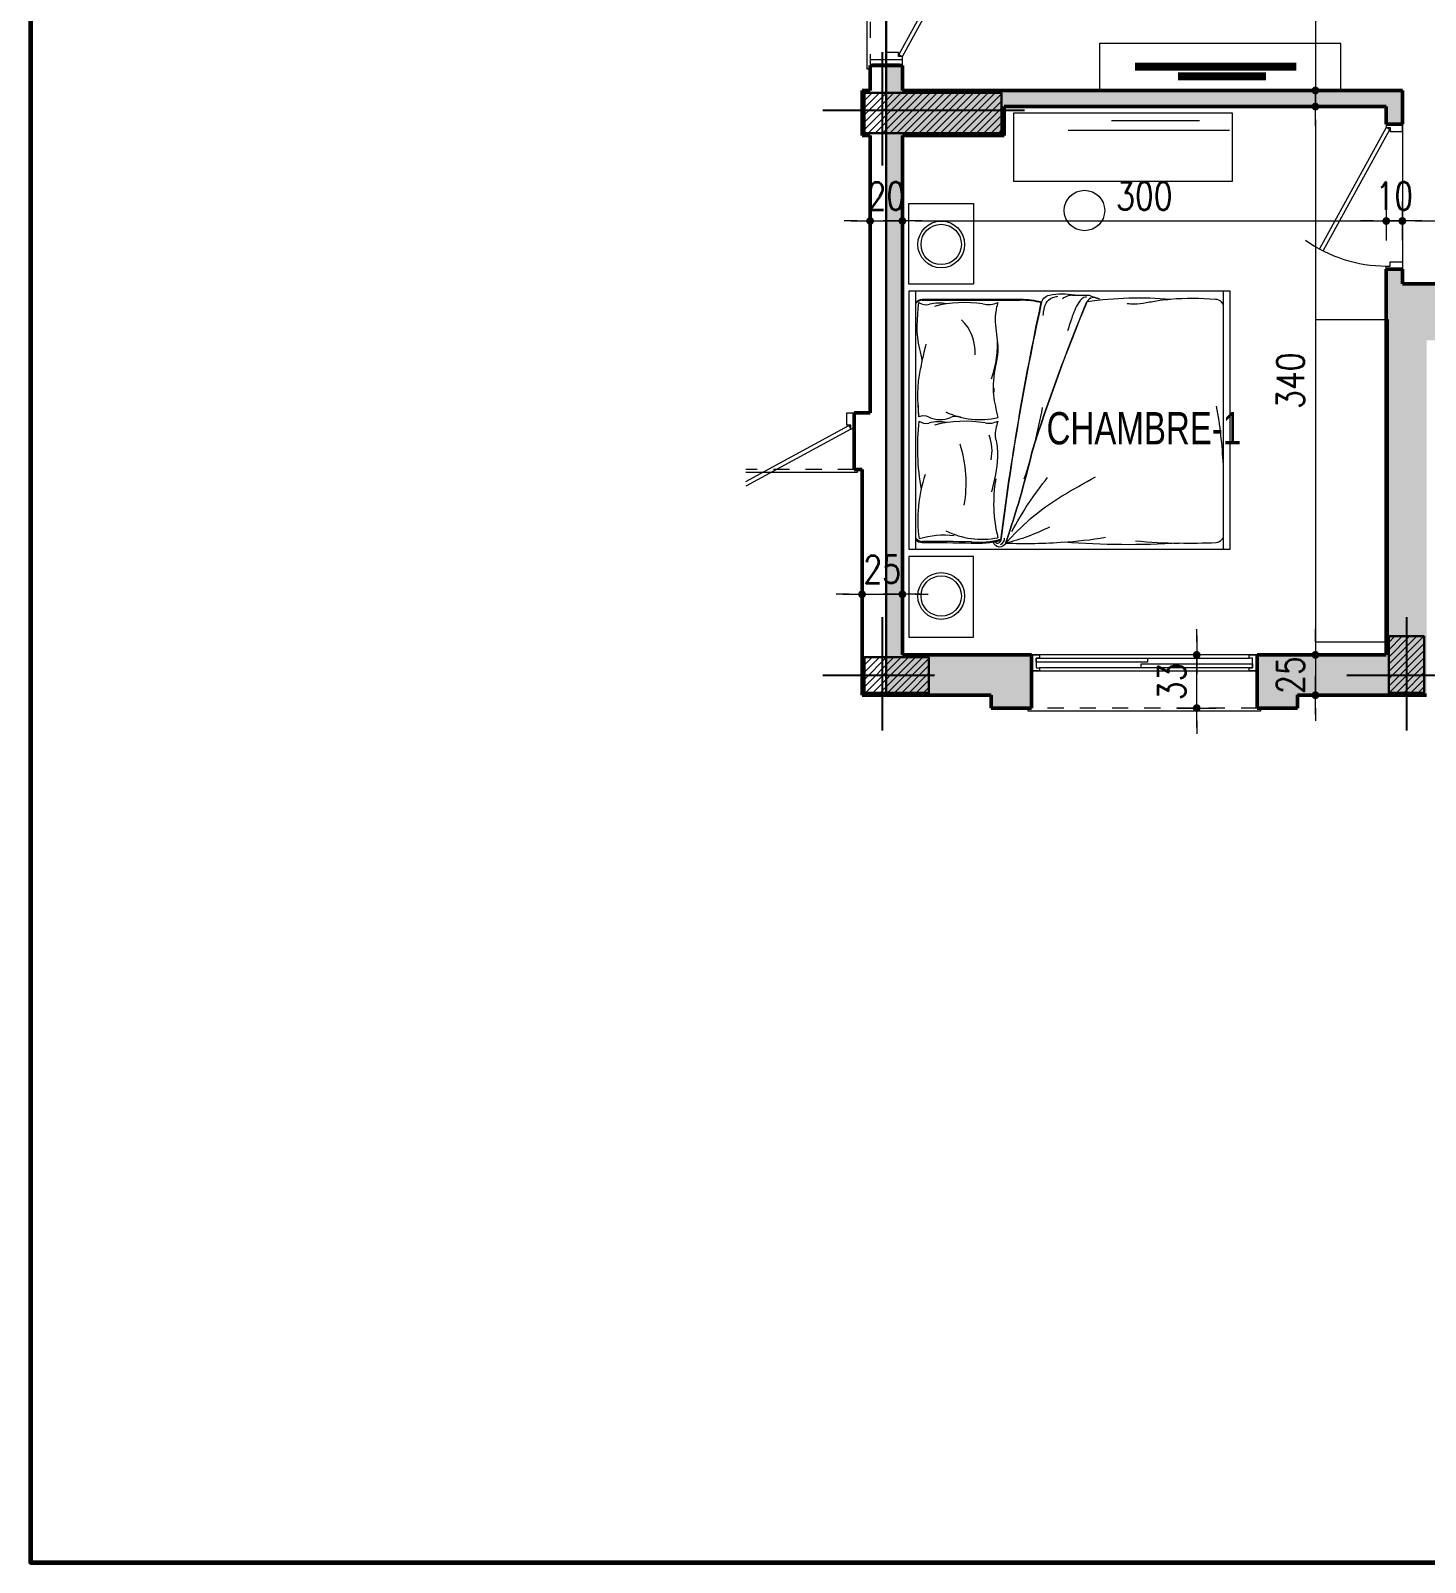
# Model space of a CAD drawing. Header units: millimetres. Extents: x 906 to 2482, y -1360 to -637.
# Drawn here: x 2030.36 to 2039.01, y -1359.73 to -1350.23 of the extents above; entities that cross this region are included whole.
import ezdxf

# ---------------------------------------------------------------- set-up
doc = ezdxf.new("R2010")
doc.units = ezdxf.units.MM
for name, pattern in [('AXES', [2, 1.25, -0.25, 0.25, -0.25]), ('CONTINU', [0]), ('HIDDEN', [0.375, 0.25, -0.125])]:
    doc.linetypes.add(name, pattern=pattern)
doc.layers.get('DEFPOINTS').update_dxf_attribs({"color": 255, "lineweight": 13})
for name, color, linetype, lineweight in [('A-signe', 7, 'Continuous', 9), ('APPUITS', 7, 'Continuous', 18), ('AXE LIMITE', 7, 'AXES', 30), ('DIM.', 4, 'Continuous', 25), ('interrompu', 7, 'HIDDEN', 15), ('MENUISERIE', 7, 'Continuous', 13), ('MUR 0.5', 7, 'Continuous', 50), ('mur-fort', 7, 'Continuous', 60), ('POTEAUX ARCH', 7, 'Continuous', 30), ('POTEAUX HACHURE', 7, 'Continuous', 15), ('TEXTE', 7, 'Continuous', 20)]:
    doc.layers.add(name, color=color, linetype=linetype, lineweight=lineweight)
doc.layers.add('AXE', color=7, linetype='AXES')
doc.layers.add('MEUBLE', color=7, linetype='Continuous', lineweight=15, true_color=0x6a4f34)
doc.layers.add('TEINTE 1', color=7, linetype='Continuous', true_color=0x210042)
doc.styles.add('atef', font='romans.shx', dxfattribs={"width": 0.8})
doc.styles.add('STYLE4', font='swisscl.ttf')
doc.dimstyles.new('COTEXT', dxfattribs={"dimscale": 0, "dimtxt": 0.17, "dimasz": 0.08, "dimexe": 0.015, "dimexo": 0.015, "dimgap": 0.07, "dimtad": 1, "dimdec": 0, "dimlfac": 100, "dimzin": 0, "dimdsep": 46, "dimtxsty": 'atef', "dimblk": 'SIG2', "dimcen": 0.15, "dimse1": 1, "dimse2": 1, "dimclrd": 256, "dimclre": 6, "dimclrt": 2, "dimadec": 0, "dimazin": 0, "dimtfac": 0.5, "dimtdec": 0, "dimtix": 1, "dimtmove": 2, "dimatfit": 1, "dimldrblk": 'SIG2', "dimfxl": 0.18, "dimtolj": 1, "dimtzin": 0, "dimlwd": 18, "dimarcsym": 0})

# ---------------------------------------------------------------- blocks, each defined once
blk = doc.blocks.new('SIG2')
at = {"layer": 'A-signe'}
for p, q in [((0, 1.5), (0, 0.5)), ((-1.5, 0), (-0.5, 0)), ((-0.5, 0), (0.5, 0)), ((0, 0.5), (0, -0.5)), ((0.5, 0), (1.5, 0)), ((0, -0.5), (0, -1.5))]:
    blk.add_line(p, q, dxfattribs=at)
at = {"layer": 'A-signe', "const_width": 0.3}
blk.add_lwpolyline([(-0.15, 0, 1), (0.15, 0, 1)], format="xyb", close=True, dxfattribs=at)
blk = doc.blocks.new('*D912')
at = {"layer": 'DEFPOINTS', "color": 0, "transparency": 16777216}
for p in [(2035.5672, -1350.8493), (2035.7672, -1350.8793), (2035.7672, -1351.4087)]:
    blk.add_point(p, dxfattribs=at)
at = {"layer": 'DIM.', "lineweight": 18, "transparency": 16777216}
for p, q in [((2035.4872, -1351.4087), (2035.4072, -1351.4087)), ((2035.5672, -1351.4087), (2035.7672, -1351.4087)), ((2035.8472, -1351.4087), (2035.9272, -1351.4087))]:
    blk.add_line(p, q, dxfattribs=at)
at = {"layer": 'DIM.', "lineweight": 18, "transparency": 16777216, "xscale": 0.08, "yscale": 0.08, "zscale": 0.08}
blk.add_blockref('SIG2', (2035.5672, -1351.4087), dxfattribs=at)
at = {"layer": 'DIM.', "lineweight": 18, "transparency": 16777216, "xscale": 0.08, "yscale": 0.08, "zscale": 0.08, "rotation": 180}
blk.add_blockref('SIG2', (2035.7672, -1351.4087), dxfattribs=at)
at = {"layer": 'DIM.', "color": 2, "transparency": 16777216, "insert": (2035.6672, -1351.2537), "char_height": 0.17, "attachment_point": 5, "style": 'atef'}
blk.add_mtext('\\A1;20', dxfattribs=at)
blk = doc.blocks.new('*D923')
at = {"layer": 'DEFPOINTS', "color": 0, "transparency": 16777216}
for p in [(2038.7672, -1350.6993), (2035.7672, -1350.8793), (2038.7672, -1351.4087)]:
    blk.add_point(p, dxfattribs=at)
at = {"layer": 'DIM.', "lineweight": 18, "transparency": 16777216}
blk.add_line((2035.8472, -1351.4087), (2038.6872, -1351.4087), dxfattribs=at)
at = {"layer": 'DIM.', "lineweight": 18, "transparency": 16777216, "xscale": 0.08, "yscale": 0.08, "zscale": 0.08, "rotation": 180}
blk.add_blockref('SIG2', (2035.7672, -1351.4087), dxfattribs=at)
at = {"layer": 'DIM.', "lineweight": 18, "transparency": 16777216, "xscale": 0.08, "yscale": 0.08, "zscale": 0.08}
blk.add_blockref('SIG2', (2038.7672, -1351.4087), dxfattribs=at)
at = {"layer": 'DIM.', "color": 2, "transparency": 16777216, "insert": (2037.2672, -1351.2537), "char_height": 0.17, "attachment_point": 5, "style": 'atef'}
blk.add_mtext('\\A1;300', dxfattribs=at)
blk = doc.blocks.new('*D913')
at = {"layer": 'DEFPOINTS', "color": 0, "transparency": 16777216}
for p in [(2038.8629, -1347.4993), (2038.3281, -1350.5993), (2038.867, -1350.5993)]:
    blk.add_point(p, dxfattribs=at)
at = {"layer": 'DIM.', "lineweight": 18, "transparency": 16777216}
blk.add_line((2038.3281, -1347.5793), (2038.3281, -1350.5193), dxfattribs=at)
at = {"layer": 'DIM.', "lineweight": 18, "transparency": 16777216, "xscale": 0.08, "yscale": 0.08, "zscale": 0.08}
for p, rotation in [((2038.3281, -1347.4993), 90), ((2038.3281, -1350.5993), 270)]:
    blk.add_blockref('SIG2', p, dxfattribs=dict(at, rotation=rotation))
at = {"layer": 'DIM.', "color": 2, "transparency": 16777216, "insert": (2038.1731, -1349.0493), "char_height": 0.17, "attachment_point": 5, "rotation": 90, "style": 'atef'}
blk.add_mtext('\\A1;310', dxfattribs=at)
blk = doc.blocks.new('*D924')
at = {"layer": 'DEFPOINTS', "color": 0, "transparency": 16777216}
for p in [(2038.7672, -1350.6993), (2038.328, -1354.0993), (2038.7672, -1354.0993)]:
    blk.add_point(p, dxfattribs=at)
at = {"layer": 'DIM.', "lineweight": 18, "transparency": 16777216}
blk.add_line((2038.328, -1350.7793), (2038.328, -1354.0193), dxfattribs=at)
at = {"layer": 'DIM.', "lineweight": 18, "transparency": 16777216, "xscale": 0.08, "yscale": 0.08, "zscale": 0.08}
for p, rotation in [((2038.328, -1350.6993), 90), ((2038.328, -1354.0993), 270)]:
    blk.add_blockref('SIG2', p, dxfattribs=dict(at, rotation=rotation))
at = {"layer": 'DIM.', "color": 2, "transparency": 16777216, "insert": (2038.173, -1352.3993), "char_height": 0.17, "attachment_point": 5, "rotation": 90, "style": 'atef'}
blk.add_mtext('\\A1;340', dxfattribs=at)
blk = doc.blocks.new('PORTE 0.90')
at = {"layer": 'MENUISERIE'}
for points in [[(-0.7859, 0.3911), (-0.0325, -0.0217), (-0.02, 0), (-0.7742, 0.4132)], [(-0.9, 0), (-0.88, 0), (-0.88, -0.025), (-0.855, -0.025), (-0.855, -0.1), (-0.9, -0.1)], [(0, 0), (-0.02, 0), (-0.02, -0.025), (-0.045, -0.025), (-0.045, -0.1), (0, -0.1)]]:
    blk.add_lwpolyline(points, dxfattribs=at)
blk.add_arc((-0.02, 0), 0.86, 144.36454, 180, dxfattribs=at)
blk = doc.blocks.new('PORTE')
at = {"layer": 'MENUISERIE'}
for p, q in [((0.02, 0), (0.8619, 0.4613)), ((0.8736, 0.4392), (0.0325, -0.0217)), ((0.0325, -0.0217), (0.02, 0))]:
    blk.add_line(p, q, dxfattribs=at)
for points in [[(0, 0), (0.02, 0), (0.02, -0.025), (0.045, -0.025), (0.045, -0.1), (0, -0.1)], [(1, 0), (0.98, 0), (0.98, -0.025), (0.955, -0.025), (0.955, -0.1), (1, -0.1)]]:
    blk.add_lwpolyline(points, dxfattribs=at)
blk.add_arc((0.02, 0), 0.96, 360, 32.95665, dxfattribs=at)
blk = doc.blocks.new('PORTE 1.00')
at = {"layer": 'MENUISERIE'}
blk.add_blockref('PORTE', (0, 0), dxfattribs=at)
blk = doc.blocks.new('*D933')
at = {"layer": 'DEFPOINTS', "color": 0, "transparency": 16777216}
for p in [(2035.7672, -1353.5766), (2035.5172, -1353.6493), (2035.7672, -1353.7237)]:
    blk.add_point(p, dxfattribs=at)
at = {"layer": 'DIM.', "lineweight": 18, "transparency": 16777216}
for p, q in [((2035.4372, -1353.7237), (2035.3572, -1353.7237)), ((2035.5172, -1353.7237), (2035.7672, -1353.7237)), ((2035.8472, -1353.7237), (2035.9272, -1353.7237))]:
    blk.add_line(p, q, dxfattribs=at)
at = {"layer": 'DIM.', "lineweight": 18, "transparency": 16777216, "xscale": 0.08, "yscale": 0.08, "zscale": 0.08}
blk.add_blockref('SIG2', (2035.5172, -1353.7237), dxfattribs=at)
at = {"layer": 'DIM.', "lineweight": 18, "transparency": 16777216, "xscale": 0.08, "yscale": 0.08, "zscale": 0.08, "rotation": 180}
blk.add_blockref('SIG2', (2035.7672, -1353.7237), dxfattribs=at)
at = {"layer": 'DIM.', "color": 2, "transparency": 16777216, "insert": (2035.6422, -1353.5687), "char_height": 0.17, "attachment_point": 5, "style": 'atef'}
blk.add_mtext('\\A1;25', dxfattribs=at)
blk = doc.blocks.new('*D942')
at = {"layer": 'DEFPOINTS', "color": 0, "transparency": 16777216}
for p in [(2037.52, -1354.0993), (2037.5921, -1354.0993), (2037.52, -1354.4293)]:
    blk.add_point(p, dxfattribs=at)
at = {"layer": 'DIM.', "lineweight": 18, "transparency": 16777216}
for p, q in [((2037.5921, -1354.0193), (2037.5921, -1353.9393)), ((2037.5921, -1354.4293), (2037.5921, -1354.0993)), ((2037.5921, -1354.5093), (2037.5921, -1354.5893))]:
    blk.add_line(p, q, dxfattribs=at)
at = {"layer": 'DIM.', "lineweight": 18, "transparency": 16777216, "xscale": 0.08, "yscale": 0.08, "zscale": 0.08}
for p, rotation in [((2037.5921, -1354.0993), 270), ((2037.5921, -1354.4293), 90)]:
    blk.add_blockref('SIG2', p, dxfattribs=dict(at, rotation=rotation))
at = {"layer": 'DIM.', "color": 2, "transparency": 16777216, "insert": (2037.4371, -1354.2643), "char_height": 0.17, "attachment_point": 5, "rotation": 90, "style": 'atef'}
blk.add_mtext('\\A1;33', dxfattribs=at)
blk = doc.blocks.new('*D943')
at = {"layer": 'DEFPOINTS', "color": 0, "transparency": 16777216}
for p in [(2038.5495, -1354.0993), (2038.328, -1354.3493), (2038.5495, -1354.3493)]:
    blk.add_point(p, dxfattribs=at)
at = {"layer": 'DIM.', "lineweight": 18, "transparency": 16777216}
for p, q in [((2038.328, -1354.0193), (2038.328, -1353.9393)), ((2038.328, -1354.0993), (2038.328, -1354.3493)), ((2038.328, -1354.4293), (2038.328, -1354.5093))]:
    blk.add_line(p, q, dxfattribs=at)
at = {"layer": 'DIM.', "lineweight": 18, "transparency": 16777216, "xscale": 0.08, "yscale": 0.08, "zscale": 0.08}
for p, rotation in [((2038.328, -1354.0993), 270), ((2038.328, -1354.3493), 90)]:
    blk.add_blockref('SIG2', p, dxfattribs=dict(at, rotation=rotation))
at = {"layer": 'DIM.', "color": 2, "transparency": 16777216, "insert": (2038.173, -1354.2243), "char_height": 0.17, "attachment_point": 5, "rotation": 90, "style": 'atef'}
blk.add_mtext('\\A1;25', dxfattribs=at)
blk = doc.blocks.new('*D947')
at = {"layer": 'DEFPOINTS', "color": 0, "transparency": 16777216}
for p in [(2038.867, -1351.4087), (2038.7672, -1351.7926), (2038.867, -1351.7993)]:
    blk.add_point(p, dxfattribs=at)
at = {"layer": 'DIM.', "lineweight": 18, "transparency": 16777216}
for p, q in [((2038.6872, -1351.4087), (2038.6072, -1351.4087)), ((2038.7672, -1351.4087), (2038.867, -1351.4087)), ((2038.947, -1351.4087), (2039.027, -1351.4087))]:
    blk.add_line(p, q, dxfattribs=at)
at = {"layer": 'DIM.', "lineweight": 18, "transparency": 16777216, "xscale": 0.08, "yscale": 0.08, "zscale": 0.08}
blk.add_blockref('SIG2', (2038.7672, -1351.4087), dxfattribs=at)
at = {"layer": 'DIM.', "lineweight": 18, "transparency": 16777216, "xscale": 0.08, "yscale": 0.08, "zscale": 0.08, "rotation": 180}
blk.add_blockref('SIG2', (2038.867, -1351.4087), dxfattribs=at)
at = {"layer": 'DIM.', "color": 2, "transparency": 16777216, "insert": (2038.8171, -1351.2537), "char_height": 0.17, "attachment_point": 5, "style": 'atef'}
blk.add_mtext('\\A1;10', dxfattribs=at)
blk = doc.blocks.new('*D948')
at = {"layer": 'DEFPOINTS', "color": 0, "transparency": 16777216}
for p in [(2040.5172, -1350.9378), (2040.5172, -1351.4087), (2038.867, -1351.7993)]:
    blk.add_point(p, dxfattribs=at)
at = {"layer": 'DIM.', "lineweight": 18, "transparency": 16777216}
blk.add_line((2038.947, -1351.4087), (2040.4372, -1351.4087), dxfattribs=at)
at = {"layer": 'DIM.', "lineweight": 18, "transparency": 16777216, "xscale": 0.08, "yscale": 0.08, "zscale": 0.08, "rotation": 180}
blk.add_blockref('SIG2', (2038.867, -1351.4087), dxfattribs=at)
at = {"layer": 'DIM.', "lineweight": 18, "transparency": 16777216, "xscale": 0.08, "yscale": 0.08, "zscale": 0.08}
blk.add_blockref('SIG2', (2040.5172, -1351.4087), dxfattribs=at)
at = {"layer": 'DIM.', "color": 2, "transparency": 16777216, "insert": (2039.6921, -1351.2537), "char_height": 0.17, "attachment_point": 5, "style": 'atef'}
blk.add_mtext('\\A1;165', dxfattribs=at)

msp = doc.modelspace()

# ---------------------------------------------------------------- hatches: boundary and pattern name
at = {"layer": 'POTEAUX HACHURE'}
h = msp.add_hatch(dxfattribs=at)
h.set_pattern_fill('ANSI31', color=256, scale=0.01)
h.set_pattern_definition([(45, (919.309393, -445.38392), (-0.0224506403, 0.0224506403), [])])
h.paths.add_polyline_path([(2036.3822, -1350.6143), (2035.5322, -1350.6143), (2035.5322, -1350.8643), (2036.3822, -1350.8643)])
h = msp.add_hatch(dxfattribs=at)
h.set_pattern_fill('ANSI31', color=256, scale=0.01)
h.set_pattern_definition([(45, (913.009393, -416.44755), (-0.0224506403, 0.0224506403), [])])
h.paths.add_polyline_path([(2039.0022, -1353.9843), (2038.7822, -1353.9843), (2038.7822, -1354.3343), (2039.0022, -1354.3343)])
h = msp.add_hatch(dxfattribs=at)
h.set_pattern_fill('ANSI31', color=256, scale=0.01)
h.set_pattern_definition([(45, (919.399224, -448.88392), (-0.0224506403, 0.0224506403), [])])
h.paths.add_polyline_path([(2035.932, -1354.1143), (2035.532, -1354.1143), (2035.532, -1354.3343), (2035.932, -1354.3343)])
at = {"layer": 'TEINTE 1', "linetype": 'CONTINU'}
h = msp.add_hatch(color=256, dxfattribs=at)
h.dxf.hatch_style = 1
h.paths.add_polyline_path([(2036.3972, -1350.6993), (2038.7672, -1350.6993), (2038.7672, -1350.808), (2038.8672, -1350.808), (2038.8672, -1350.5993), (2035.7672, -1350.5993), (2035.7672, -1350.4439), (2035.6672, -1350.4439), (2035.6672, -1354.3493), (2036.3172, -1354.3493), (2036.3172, -1354.4293), (2036.5672, -1354.4293), (2036.5672, -1354.0993), (2035.7672, -1354.0993), (2035.7672, -1350.8793), (2036.3972, -1350.8793)])
h = msp.add_hatch(color=256, dxfattribs=at)
h.dxf.hatch_style = 1
h.paths.add_polyline_path([(2039.092, -1351.7993), (2038.8672, -1351.7993), (2038.8672, -1351.708), (2038.7672, -1351.708), (2038.7672, -1354.0993), (2037.9672, -1354.0993), (2037.9672, -1354.4293), (2038.2172, -1354.4293), (2038.2172, -1354.3493), (2039.0172, -1354.3493), (2039.0172, -1353.2493), (2039.0172, -1352.1493), (2039.092, -1352.1493)])

# ---------------------------------------------------------------- linework, layer by layer
at = {"layer": 'APPUITS'}
for points in [[(2035.5672, -1349.3577), (2035.5472, -1349.3577), (2035.5472, -1350.4652), (2035.5672, -1350.4652)], [(2035.4872, -1352.9493), (2035.4872, -1352.9693), (2034.797, -1352.9693)], [(2037.9872, -1354.4293), (2037.9872, -1354.4493), (2036.5472, -1354.4493), (2036.5472, -1354.4293)]]:
    msp.add_lwpolyline(points, dxfattribs=at)
at = {"layer": 'AXE'}
for p, q in [((2035.6425, -1350.3624), (2035.6425, -1351.0654)), ((2035.2742, -1350.7205), (2036.5424, -1350.7205)), ((2035.6422, -1353.8661), (2035.6422, -1354.5691)), ((2038.8922, -1353.8662), (2038.8922, -1354.5692)), ((2035.2738, -1354.2243), (2035.9671, -1354.2243)), ((2038.5238, -1354.2243), (2039.2171, -1354.2243))]:
    msp.add_line(p, q, dxfattribs=at)
at = {"layer": 'AXE LIMITE', "linetype": 'CONTINU'}
msp.add_lwpolyline([(2042.8172, -1344.9493), (2039.9672, -1344.9493), (2039.9672, -1347.3993), (2035.6672, -1347.3993), (2035.6672, -1354.3493)], dxfattribs=at)
at = {"layer": 'interrompu', "ltscale": 0.2}
for p, q in [((2035.5672, -1349.3739), (2035.5672, -1350.4439)), ((2035.4672, -1352.9493), (2034.797, -1352.9493)), ((2037.9672, -1354.4293), (2036.5672, -1354.4293))]:
    msp.add_line(p, q, dxfattribs=at)
at = {"layer": 'MENUISERIE'}
for p, q in [((2038.8672, -1350.808), (2038.8672, -1351.708)), ((2037.9672, -1354.0993), (2036.5672, -1354.0993)), ((2036.5672, -1354.1993), (2037.9672, -1354.1993)), ((2036.6172, -1354.1193), (2037.9172, -1354.1193)), ((2037.9172, -1354.1793), (2036.6172, -1354.1793))]:
    msp.add_line(p, q, dxfattribs=at)
msp.add_lwpolyline([(2035.7672, -1350.4439), (2035.7672, -1350.4089), (2035.5672, -1350.4089), (2035.5672, -1350.4439), (2035.5822, -1350.4439), (2035.5822, -1350.4339), (2035.7522, -1350.4339), (2035.7522, -1350.4439)], close=True, dxfattribs=at)
for points in [[(2034.797, -1353.0244), (2035.4347, -1352.6776), (2035.4472, -1352.6992), (2034.797, -1353.0529)], [(2035.4672, -1352.6992), (2035.4472, -1352.6992), (2035.4472, -1352.6742), (2035.4222, -1352.6742), (2035.4222, -1352.5992), (2035.4672, -1352.5992)]]:
    msp.add_lwpolyline(points, dxfattribs=at)
at = {"layer": 'MENUISERIE', "extrusion": (0, 0, -1)}
for points in [[(-2036.5672, -1354.1993), (-2036.5672, -1354.0993), (-2036.6172, -1354.0993), (-2036.6172, -1354.1193), (-2036.5972, -1354.1193), (-2036.5972, -1354.1793), (-2036.6172, -1354.1793), (-2036.6172, -1354.1993), (-2036.6172, -1354.1993)], [(-2037.9672, -1354.1993), (-2037.9172, -1354.1993), (-2037.9172, -1354.1793), (-2037.9372, -1354.1793), (-2037.9372, -1354.1193), (-2037.9172, -1354.1193), (-2037.9172, -1354.0993), (-2037.9672, -1354.0993), (-2037.9672, -1354.0993)], [(-2036.5972, -1354.1443), (-2036.5972, -1354.1193), (-2037.287, -1354.1193), (-2037.287, -1354.1443), (-2037.287, -1354.1443)], [(-2037.247, -1354.1793), (-2037.247, -1354.1543), (-2037.9372, -1354.1543), (-2037.9372, -1354.1793), (-2037.9372, -1354.1793)]]:
    msp.add_lwpolyline(points, close=True, dxfattribs=at)
at = {"layer": 'MEUBLE'}
for p, q in [((2035.8505, -1353.3763), (2035.8505, -1351.9199)), ((2035.89, -1351.9002), (2036.4984, -1351.9002))]:
    msp.add_line(p, q, dxfattribs=at)
for points in [[(2036.9886, -1350.5993), (2038.4854, -1350.5993), (2038.4854, -1350.3091), (2036.9886, -1350.3091)], [(2036.4589, -1350.7372), (2037.811, -1350.7372), (2037.811, -1351.163), (2036.4589, -1351.163)], [(2035.808, -1351.7998), (2035.808, -1351.2998), (2036.208, -1351.2998), (2036.208, -1351.7998)], [(2035.808, -1351.8442), (2035.808, -1353.4444), (2037.7995, -1353.4444), (2037.7995, -1351.8442)], [(2035.808, -1351.8442), (2035.808, -1353.4444), (2035.8505, -1353.4444), (2035.8505, -1351.8442)], [(2037.7995, -1353.4444), (2037.7995, -1351.8442), (2037.757, -1351.8442), (2037.757, -1353.4444)], [(2038.7799, -1354.0202), (2038.3299, -1354.0202), (2038.3299, -1352.0202), (2038.7799, -1352.0202)], [(2035.808, -1353.4888), (2035.808, -1353.9888), (2036.208, -1353.9888), (2036.208, -1353.4888)]]:
    msp.add_lwpolyline(points, close=True, dxfattribs=at)
at = {"layer": 'MEUBLE', "const_width": 0.05}
for points in [[(2038.2096, -1350.4523), (2037.2096, -1350.4523)], [(2038.0225, -1350.5122), (2037.4765, -1350.5122)]]:
    msp.add_lwpolyline(points, dxfattribs=at)
at = {"layer": 'MEUBLE'}
for points in [[(2037.6088, -1350.7884), (2037.0628, -1350.7884)], [(2037.7958, -1350.8482), (2036.7958, -1350.8482)]]:
    msp.add_lwpolyline(points, dxfattribs=at)
for points in [[(2035.89, -1353.4048, -0.236068), (2035.8505, -1353.3851), (2035.8505, -1351.9134, -0.236068), (2035.89, -1351.8936), (2036.4984, -1351.8936, -0.05303), (2036.6303, -1351.9094, 0.049043), (2036.6263, -1351.9224, 0.022031), (2036.3777, -1353.3903, -0.091009), (2036.1946, -1353.4078, 0.005577)], [(2036.4067, -1353.4078, -0.684956), (2036.3306, -1353.4013, 0.005428), (2036.3415, -1353.3991, 0.693798), (2036.3781, -1353.3866, -0.021985), (2036.6263, -1351.9221, -0.293862), (2036.6787, -1351.8686, -0.113732), (2036.8364, -1351.8689), (2036.8318, -1351.8689, 0.029665), (2036.8192, -1351.8689), (2036.9162, -1351.8689, -0.08857), (2036.9333, -1351.8719), (2036.9721, -1351.8863, 0.418916), (2036.9084, -1351.9163, 0.020991), (2036.5721, -1352.8365, -0.024856)], [(2036.4067, -1353.4078, 0.024856), (2036.5721, -1352.8365, -0.021038), (2036.9093, -1351.9139, -0.035808), (2036.9124, -1351.9075, -0.054874), (2037.4302, -1351.8931, -0.045967), (2037.7076, -1351.8936, -0.414214), (2037.757, -1351.943), (2037.757, -1353.3554, -0.389277), (2037.7119, -1353.4047, -0.015971), (2037.4827, -1353.4073, -0.032364), (2036.7705, -1353.4013, -0.030742)], [(2036.1107, -1352.621, 0.009104), (2036.1285, -1352.6257, 0.054264)]]:
    msp.add_lwpolyline(points, format="xyb", close=True, dxfattribs=at)
for centre, radius in [((2036.896, -1351.3437), 0.1255), ((2036.008, -1351.5542), 0.1451), ((2036.008, -1351.5542), 0.1251), ((2036.008, -1353.7344), 0.1451), ((2036.008, -1353.7344), 0.1251)]:
    msp.add_circle(centre, radius, dxfattribs=at)
for centre, radius, start, end in [((2035.89, -1351.9496), 0.0494, 90, 143.1301), ((2035.9156, -1351.8492), 0.0789, 234.37876, 285.19877), ((2035.9935, -1352.1361), 0.2183, 77.31196, 105.19873), ((2036.1539, -1352.673), 0.7583, 81.51498, 104.25995), ((2036.3001, -1351.7894), 0.1379, 255.60009, 295.44672), ((2036.6878, -1352.0178), 0.3445, 162.35976, 175.87618), ((2036.3595, -1351.9134), 0.000000529, 342.35976, 251.56942), ((2052.8086, -1355.4465), 16.5602, 167.73651, 172.83687), ((2036.49, -1352.528), 0.6279, 77.08904, 89.23129), ((2036.6941, -1351.9426), 0.0692, 157.33698, 168.56787), ((2035.9283, -1352.2268), 0.291, 357.82948, 45.00983), ((2037.2987, -1352.5466), 1.4353, 164.89248, 168.96021), ((2035.7316, -1352.1764), 0.6247, 340.34326, 4.92254), ((2037.1897, -1352.4515), 0.8559, 179.58062, 181.19287), ((2037.2987, -1352.5066), 1.4353, 181.79369, 184.68197), ((2036.2482, -1352.1358), 0.5042, 245.11795, 282.98619), ((2033.298, -1351.9414), 3.3968, 341.69786, 349.40277), ((2034.9806, -1353.0562), 2.7799, 2.84179, 10.33848), ((2037.3889, -1352.8149), 1.5283, 173.77689, 189.7795), ((2035.8983, -1352.6994), 0.0814, 65.78773, 111.71238), ((2035.8983, -1352.6994), 0.0814, 65.78773, 111.71238), ((2035.9156, -1352.5851), 0.0789, 234.37876, 280.7343), ((2035.9931, -1352.8786), 0.225, 77.58207, 106.21418), ((2036.0002, -1352.4728), 0.167, 245.78773, 292.88083), ((2036.0002, -1352.4728), 0.167, 245.78773, 292.88083), ((2036.1539, -1353.4089), 0.7583, 80.3696, 104.25995), ((2036.0981, -1352.7049), 0.0848, 81.44026, 112.88083), ((2036.0981, -1352.7049), 0.0848, 81.44026, 112.88083), ((2036.2482, -1352.1358), 0.5042, 254.18495, 256.2714), ((2036.0981, -1352.7049), 0.0848, 69.01609, 81.44026), ((2036.302, -1352.5361), 0.1269, 260.37112, 296.96494), ((2036.0696, -1352.8333), 0.2537, 347.14803, 22.38251), ((2035.3439, -1353.035), 0.8186, 350.43203, 17.2702), ((2036.7211, -1353.2604), 0.8587, 161.02924, 188.01463), ((2037.2114, -1353.1588), 0.8784, 170.14383, 194.10085), ((2036.2613, -1352.8806), 0.5019, 243.33187, 281.28912), ((2035.89, -1353.3466), 0.0494, 216.8699, 270), ((2036.0217, -1353.8674), 0.51, 82.46108, 107.19907), ((2035.9114, -1367.0515), 13.6555, 88.8115, 90.08963), ((2036.2385, -1352.8916), 0.5092, 265.05537, 285.85571), ((2036.3601, -1353.3779), 0.0409, 292.60519, 4.49888), ((2036.6196, -1351.016), 2.3887, 273.36672, 279.78573), ((2037.5557, -1349.8193), 3.5888, 264.51265, 268.83422)]:
    msp.add_arc(centre, radius, start, end, dxfattribs=at)
for points, knots in [([(2035.8682, -1352.6238), (2035.863, -1352.5248), (2035.8568, -1352.4075), (2035.8961, -1352.2682), (2035.8474, -1352.1325), (2035.8597, -1352.0106), (2035.8696, -1351.9134)], [0, 0, 0, 0, 0.2955336, 0.3505654, 0.4237057, 0.7129993, 0.7129993, 0.7129993, 0.7129993]), ([(2036.6396, -1351.9952), (2036.6417, -1351.9782), (2036.6457, -1351.9442), (2036.6702, -1351.8898), (2036.709, -1351.8804), (2036.73, -1351.8753)], [0, 0, 0, 0, 0.0519116, 0.1034308, 0.164812, 0.164812, 0.164812, 0.164812]), ([(2036.8192, -1351.8689), (2036.8106, -1351.8699), (2036.7894, -1351.8725), (2036.7712, -1351.8841), (2036.7603, -1351.891)], [0, 0, 0, 0, 0.02553947, 0.06357393, 0.06357393, 0.06357393, 0.06357393]), ([(2036.9088, -1351.8805), (2036.9027, -1351.8811), (2036.8871, -1351.8826), (2036.8502, -1351.9232), (2036.8206, -1351.9945), (2036.801, -1352.0601), (2036.7919, -1352.0908)], [0, 0, 0, 0, 0.0181371, 0.0455949, 0.1548739, 0.2507526, 0.2507526, 0.2507526, 0.2507526]), ([(2036.992, -1351.8936), (2036.9879, -1351.8921), (2036.9813, -1351.8897), (2036.9747, -1351.8872), (2036.9721, -1351.8863)], [0, 0, 0, 0, 0.01292671, 0.02118644, 0.02118644, 0.02118644, 0.02118644]), ([(2037.1609, -1351.9201), (2037.1753, -1351.9215), (2037.2145, -1351.9253), (2037.2824, -1351.9142), (2037.357, -1351.9005), (2037.408, -1351.8954), (2037.4302, -1351.8931)], [0, 0, 0, 0, 0.0432545, 0.1177701, 0.2046046, 0.2713538, 0.2713538, 0.2713538, 0.2713538]), ([(2036.3615, -1352.6272), (2036.3503, -1352.5811), (2036.3247, -1352.4761), (2036.337, -1352.338), (2036.3707, -1352.202), (2036.3464, -1352.0964), (2036.3448, -1352.02), (2036.3442, -1351.993)], [0, 0, 0, 0, 0.1415117, 0.3224566, 0.4095366, 0.5578945, 0.6389827, 0.6389827, 0.6389827, 0.6389827]), ([(2036.3595, -1352.6492), (2036.3491, -1352.6821), (2036.3363, -1352.7225), (2036.3548, -1352.7963), (2036.362, -1352.9118), (2036.3369, -1353.0166), (2036.3199, -1353.0873)], [0, 0, 0, 0, 0.0996038, 0.1224113, 0.226479, 0.4432983, 0.4432983, 0.4432983, 0.4432983]), ([(2036.4067, -1353.4078), (2036.4563, -1353.3553), (2036.6168, -1353.1857), (2036.823, -1353.0733), (2036.9653, -1352.9956)], [0, 0, 0, 0, 0.2159361, 0.6975367, 0.6975367, 0.6975367, 0.6975367])]:
    msp.add_open_spline(points, degree=3, knots=knots, dxfattribs=at)
for points in [[(2036.4464, -1353.3337), (2036.4792, -1353.2753), (2036.5447, -1353.1585), (2036.6264, -1353.0524), (2036.6672, -1352.9993)], [(2036.6788, -1353.3074), (2036.6348, -1353.3277), (2036.5467, -1353.3684), (2036.4533, -1353.3946), (2036.4067, -1353.4078)]]:
    msp.add_open_spline(points, degree=3, dxfattribs=at)
at = {"layer": 'MUR 0.5'}
for p, q in [((2035.5672, -1350.5993), (2035.5672, -1350.4439)), ((2035.7672, -1350.4439), (2035.5672, -1350.4439)), ((2035.7672, -1350.5993), (2035.7672, -1350.4439)), ((2035.5672, -1350.5993), (2035.5172, -1350.5993)), ((2035.5172, -1350.5993), (2035.5172, -1350.8793)), ((2035.7672, -1350.5993), (2038.867, -1350.5993)), ((2038.8672, -1350.808), (2038.8672, -1350.5993)), ((2036.3972, -1350.6993), (2038.7672, -1350.6993)), ((2036.3972, -1350.6993), (2036.3972, -1350.8793)), ((2038.7672, -1350.808), (2038.7672, -1350.6993)), ((2035.5172, -1350.8793), (2035.5672, -1350.8793)), ((2035.5672, -1352.5993), (2035.5672, -1350.8793)), ((2035.7672, -1354.0993), (2035.7672, -1350.8793)), ((2036.3972, -1350.8793), (2035.7672, -1350.8793)), ((2038.7672, -1350.808), (2038.8672, -1350.808)), ((2038.7672, -1354.0993), (2038.7672, -1351.708)), ((2038.7672, -1351.708), (2038.8672, -1351.708)), ((2038.8672, -1351.7993), (2038.8672, -1351.708)), ((2039.092, -1351.7993), (2038.867, -1351.7993)), ((2035.4672, -1352.9493), (2035.4672, -1352.5992)), ((2035.4672, -1352.5993), (2035.5672, -1352.5993)), ((2035.4672, -1352.9493), (2035.5172, -1352.9493)), ((2035.5172, -1354.0993), (2035.5172, -1352.9493)), ((2035.5172, -1354.0993), (2035.5172, -1354.3493)), ((2035.7672, -1354.0993), (2036.5672, -1354.0993)), ((2036.5672, -1354.4293), (2036.5672, -1354.0993)), ((2037.9672, -1354.0993), (2038.7672, -1354.0993)), ((2037.9672, -1354.0993), (2037.9672, -1354.4293)), ((2035.5172, -1354.3493), (2036.3172, -1354.3493)), ((2036.3172, -1354.3493), (2036.3172, -1354.4293)), ((2038.2172, -1354.3493), (2039.0172, -1354.3493)), ((2038.2172, -1354.4293), (2038.2172, -1354.3493)), ((2036.3172, -1354.4293), (2036.5672, -1354.4293)), ((2037.9672, -1354.4293), (2038.2172, -1354.4293))]:
    msp.add_line(p, q, dxfattribs=at)
at = {"layer": 'mur-fort'}
msp.add_lwpolyline([(2030.3622, -1341.7269), (2030.3622, -1359.7269), (2056.3622, -1359.7269), (2056.3622, -1341.7269)], close=True, dxfattribs=at)
msp.add_lwpolyline([(2051.0451, -1341.7269), (2030.3622, -1341.7269), (2030.3622, -1359.7269), (2051.0451, -1359.7269), (2051.0451, -1344.5349)], dxfattribs=at)
at = {"layer": 'POTEAUX ARCH'}
for points in [[(2036.3822, -1350.6143), (2035.5322, -1350.6143), (2035.5322, -1350.8643), (2036.3822, -1350.8643)], [(2039.0022, -1353.9843), (2038.7822, -1353.9843), (2038.7822, -1354.3343), (2039.0022, -1354.3343)]]:
    msp.add_lwpolyline(points, close=True, dxfattribs=at)
at = {"layer": 'POTEAUX ARCH', "elevation": 0}
msp.add_lwpolyline([(2035.932, -1354.1143), (2035.532, -1354.1143), (2035.532, -1354.3343), (2035.932, -1354.3343)], close=True, dxfattribs=at)

# ---------------------------------------------------------------- block references
at = {"layer": 'MENUISERIE', "xscale": -1, "rotation": 269.9999999994807}
msp.add_blockref('PORTE 1.00', (2035.7672, -1350.4089), dxfattribs=at)
at = {"layer": 'MENUISERIE', "rotation": 90.00000000000001}
msp.add_blockref('PORTE 0.90', (2038.7672, -1350.808), dxfattribs=at)

# ---------------------------------------------------------------- texts
at = {"layer": 'TEXTE', "color": 7, "style": 'STYLE4'}
msp.add_text('CHAMBRE-1', height=0.2, dxfattribs=at).set_placement((2036.6611, -1352.7938))

# ---------------------------------------------------------------- dimensions: what is measured, and where the dimension line sits
at = {"layer": 'DIM.'}
for base, p1, p2, picture, middle in [((2038.3281, -1350.5993), (2038.8629, -1347.4993), (2038.867, -1350.5993), '*D913', (2038.1731, -1349.0493)), ((2038.328, -1354.0993), (2038.7672, -1350.6993), (2038.7672, -1354.0993), '*D924', (2038.173, -1352.3993)), ((2037.5921, -1354.0993), (2037.52, -1354.4293), (2037.52, -1354.0993), '*D942', (2037.4371, -1354.2643)), ((2038.328, -1354.3493), (2038.5495, -1354.0993), (2038.5495, -1354.3493), '*D943', (2038.173, -1354.2243))]:
    dim = msp.add_linear_dim(base=base, p1=p1, p2=p2, angle=90, dimstyle='COTEXT', override={"dimscale": 1}, dxfattribs=at)
    dim.commit()
    dim.dimension.update_dxf_attribs({"geometry": picture, "text_midpoint": middle})
for base, p1, p2, picture, middle in [((2038.7672, -1351.4087), (2035.7672, -1350.8793), (2038.7672, -1350.6993), '*D923', (2037.2672, -1351.2537)), ((2035.7672, -1351.4087), (2035.5672, -1350.8493), (2035.7672, -1350.8793), '*D912', (2035.6672, -1351.2537)), ((2040.5172, -1351.4087), (2038.867, -1351.7993), (2040.5172, -1350.9378), '*D948', (2039.6921, -1351.2537)), ((2038.867, -1351.4087), (2038.7672, -1351.7926), (2038.867, -1351.7993), '*D947', (2038.8171, -1351.2537)), ((2035.7672, -1353.7237), (2035.5172, -1353.6493), (2035.7672, -1353.5766), '*D933', (2035.6422, -1353.5687))]:
    dim = msp.add_linear_dim(base=base, p1=p1, p2=p2, dimstyle='COTEXT', override={"dimscale": 1}, dxfattribs=at)
    dim.commit()
    dim.dimension.update_dxf_attribs({"geometry": picture, "text_midpoint": middle})

doc.saveas('drawing.dxf')
